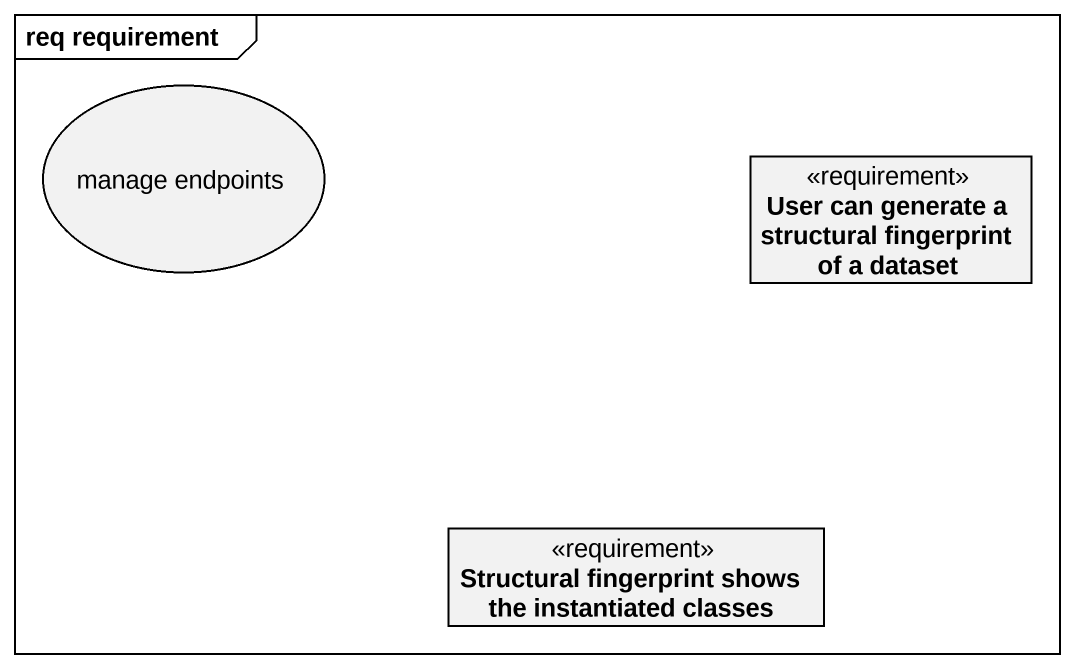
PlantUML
@startuml
mainframe req requirement
allowmixing
hide circle
hide empty members
usecase "manage endpoints" as manage_endpoints
class "User can generate a structural fingerprint of a dataset" as User_can_generate_a <<requirement>>
class "Structural fingerprint shows the instantiated classes" as Structural_fingerprint <<requirement>>
@enduml
